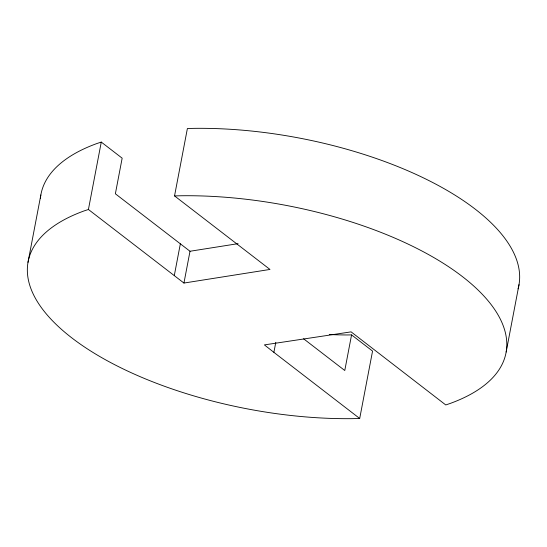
<?xml version="1.0" encoding="UTF-8"?>
<svg xmlns="http://www.w3.org/2000/svg" width="547" height="547" viewBox="0 0 547 547"><rect width="100%" height="100%" fill="white"/><g stroke="black" fill="none" stroke-linecap="round" stroke-linejoin="round"><path stroke-width="0.82" d="M27.986 262.375L40.847 194.971M329.294 334.525A207.655 88.416 10.8 0 0 347.359 334.962L351.564 334.901L372.562 351.085L359.7 418.489L352.911 418.646A243.258 103.574 10.8 0 1 71.616 337.731A243.258 103.574 10.8 0 1 84.012 210.944L88.423 209.487L101.277 142.083L122.159 158.179L115.369 193.788L190.007 251.258L238.082 243.654M88.423 209.487L183.942 283.052L269.972 269.445L174.541 195.915L187.395 128.511L194.089 128.354A243.258 103.574 10.8 0 1 518.064 288.857M174.281 275.626L180.346 243.832M183.942 283.052L190.007 251.258M359.7 418.489L273.89 352.35L275.804 342.306M351.564 334.901L344.774 370.51L303.585 338.771M506.153 352.029L519.014 284.625M101.277 142.083L96.874 143.533A243.258 103.574 10.8 0 0 40.375 198.561M174.541 195.915L181.228 195.758A243.258 103.574 10.8 0 1 462.53 276.679A243.258 103.574 10.8 0 1 450.126 403.467L445.771 404.951L351.099 331.865L264.392 344.897L273.89 352.35"/></g></svg>
